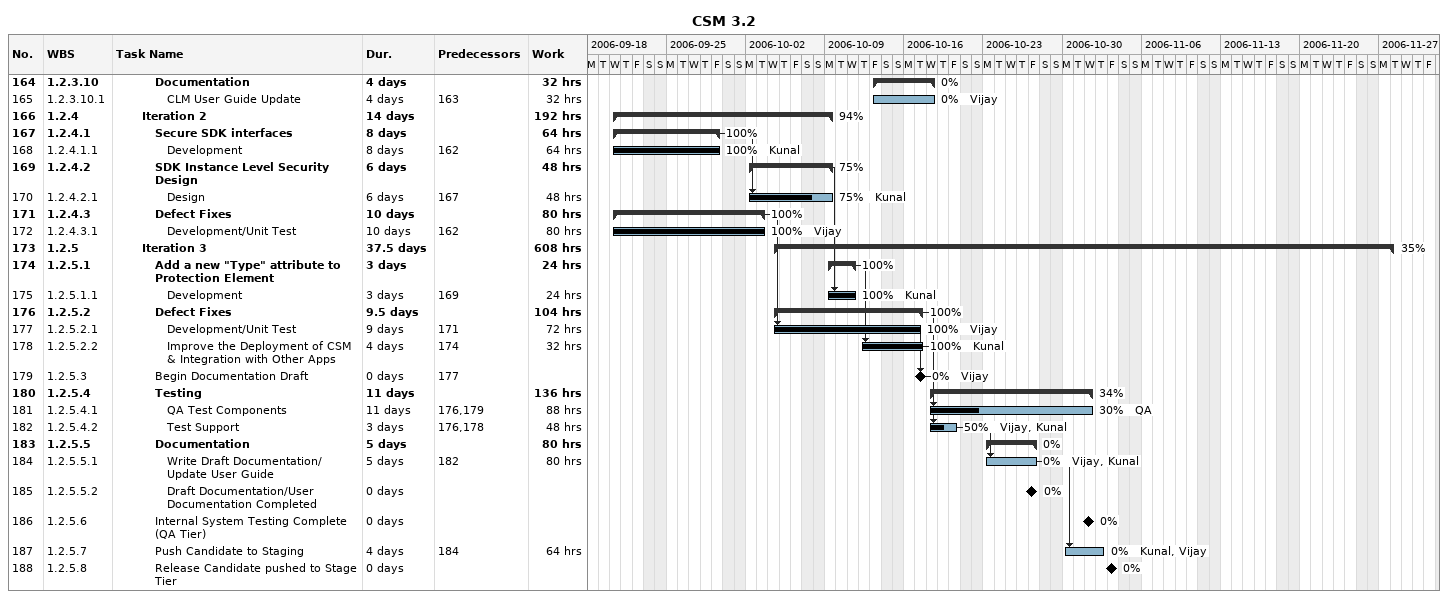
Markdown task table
CSM 3.2

| ID | WBS | Task | Duration | Start | Finish | Predecessors | Resources | % complete | Work (h) |
|---|---|---|---|---|---|---|---|---|---|
| 164 | 1.2.3.10 | **Documentation** | 4d | 2006-10-13 | 2006-10-18 |  |  | 0 | 32 |
| 165 | 1.2.3.10.1 | CLM User Guide Update | 4d | 2006-10-13 | 2006-10-18 | 163 | Vijay | 0 | 32 |
| 166 | 1.2.4 | **Iteration 2** | 14d | 2006-09-20 | 2006-10-09 |  |  | 94 | 192 |
| 167 | 1.2.4.1 | **Secure SDK interfaces** | 8d | 2006-09-20 | 2006-09-29 |  |  | 100 | 64 |
| 168 | 1.2.4.1.1 | Development | 8d | 2006-09-20 | 2006-09-29 | 162 | Kunal | 100 | 64 |
| 169 | 1.2.4.2 | **SDK Instance Level Security Design** | 6d | 2006-10-02 | 2006-10-09 |  |  | 75 | 48 |
| 170 | 1.2.4.2.1 | Design | 6d | 2006-10-02 | 2006-10-09 | 167 | Kunal | 75 | 48 |
| 171 | 1.2.4.3 | **Defect Fixes** | 10d | 2006-09-20 | 2006-10-03 |  |  | 100 | 80 |
| 172 | 1.2.4.3.1 | Development/Unit Test | 10d | 2006-09-20 | 2006-10-03 | 162 | Vijay | 100 | 80 |
| 173 | 1.2.5 | **Iteration 3** | 37.5d | 2006-10-04 | 2006-11-28 |  |  | 35 | 608 |
| 174 | 1.2.5.1 | **Add a new "Type" attribute to Protection Element** | 3d | 2006-10-09 | 2006-10-11 |  |  | 100 | 24 |
| 175 | 1.2.5.1.1 | Development | 3d | 2006-10-09 | 2006-10-11 | 169 | Kunal | 100 | 24 |
| 176 | 1.2.5.2 | **Defect Fixes** | 9.5d | 2006-10-04 | 2006-10-17 |  |  | 100 | 104 |
| 177 | 1.2.5.2.1 | Development/Unit Test | 9d | 2006-10-04 | 2006-10-17 | 171 | Vijay | 100 | 72 |
| 178 | 1.2.5.2.2 | Improve the Deployment of CSM & Integration with Other Apps | 4d | 2006-10-12 | 2006-10-17 | 174 | Kunal | 100 | 32 |
| 179 | 1.2.5.3 | Begin Documentation Draft | 0d | 2006-10-17 | 2006-10-17 | 177 | Vijay | 0 |  |
| 180 | 1.2.5.4 | **Testing** | 11d | 2006-10-18 | 2006-11-01 |  |  | 34 | 136 |
| 181 | 1.2.5.4.1 | QA Test Components | 11d | 2006-10-18 | 2006-11-01 | 176, 179 | QA | 30 | 88 |
| 182 | 1.2.5.4.2 | Test Support | 3d | 2006-10-18 | 2006-10-20 | 176, 178 | Vijay, Kunal | 50 | 48 |
| 183 | 1.2.5.5 | **Documentation** | 5d | 2006-10-23 | 2006-10-27 |  |  | 0 | 80 |
| 184 | 1.2.5.5.1 | Write Draft Documentation/ Update User Guide | 5d | 2006-10-23 | 2006-10-27 | 182 | Vijay, Kunal | 0 | 80 |
| 185 | 1.2.5.5.2 | Draft Documentation/User Documentation Completed | 0d | 2006-10-27 | 2006-10-27 |  |  | 0 |  |
| 186 | 1.2.5.6 | Internal System Testing Complete (QA Tier) | 0d | 2006-11-01 | 2006-11-01 |  |  | 0 |  |
| 187 | 1.2.5.7 | Push Candidate to Staging | 4d | 2006-10-30 | 2006-11-02 | 184 | Kunal, Vijay | 0 | 64 |
| 188 | 1.2.5.8 | Release Candidate pushed to Stage Tier | 0d | 2006-11-03 | 2006-11-03 |  |  | 0 |  |
